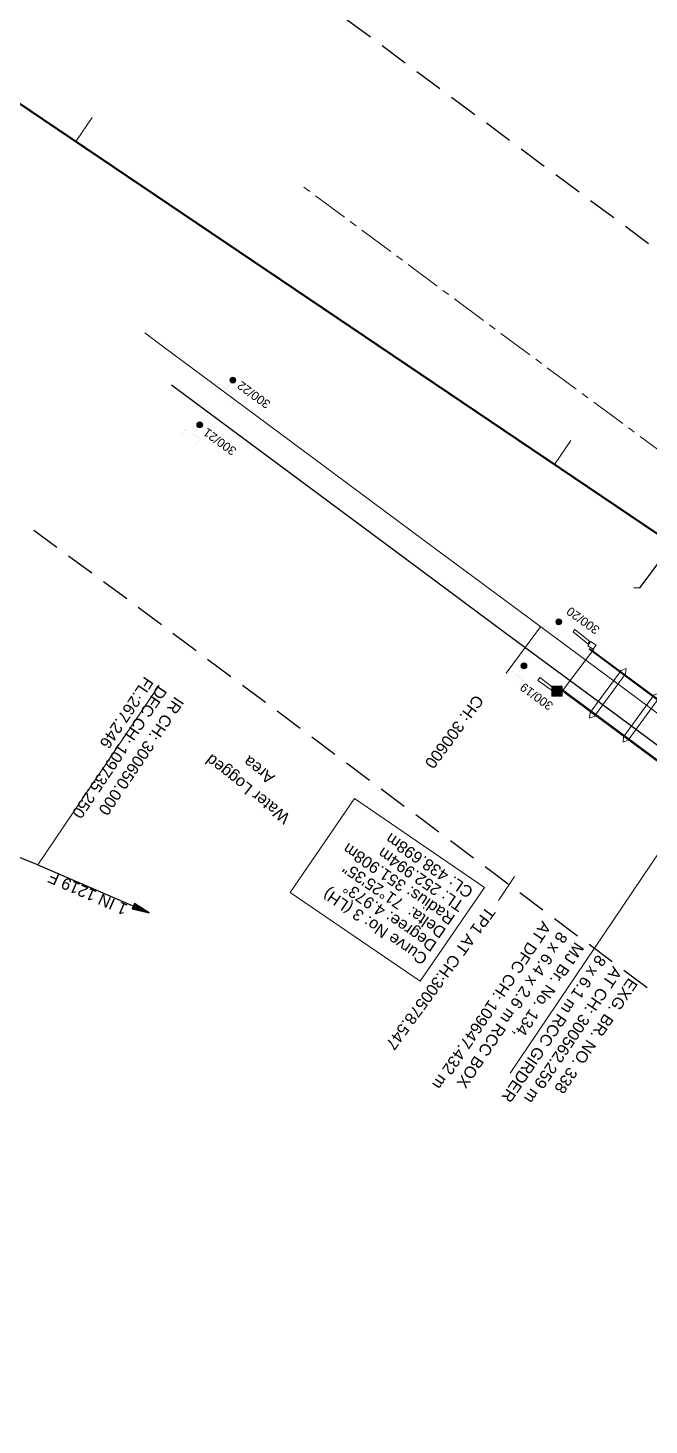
# Model space of a CAD drawing. Header units: metres. Extents: x 643874 to 646664, y 3378445 to 3380508.
# Drawn here: x 644231.5 to 644339.1, y 3380022.9 to 3380264.8 of the extents above; entities that cross this region are included whole.
import ezdxf
from ezdxf.enums import TextEntityAlignment as Align

# ---------------------------------------------------------------- set-up
doc = ezdxf.new("R2010")
doc.units = ezdxf.units.M
doc.header["$MEASUREMENT"] = 0
doc.linetypes.add('CENTER', pattern=[2, 1.25, -0.25, 0.25, -0.25])
doc.linetypes.add('DASHED2', pattern=[0.375, 0.25, -0.125])
for name, color, linetype, lineweight in [('Bench_Mark', 7, 'Continuous', 0), ('BRIDGE DETAILS PLAN', 7, 'Continuous', 0), ('C-ALIG-LABL-DG', 1, 'Continuous', 25), ('Culvert Parapet', 7, 'Continuous', 0), ('DFCC BOUNDARY', 6, 'CENTER', 0), ('Existing Chainage', 7, 'Continuous', 0), ('Existing IR Track', 143, 'Continuous', 0), ('Existing Railway Boundary', 36, 'CENTER', 0), ('OHE MAST', 7, 'Continuous', 0), ('Piers_Abutment', 7, 'Continuous', 0), ('Proposed Chainage', 10, 'Continuous', 0), ('PROPOSED DFCC TRACK', 1, 'Continuous', 0), ('PROPOSED GRADES IN PLAN', 10, 'Continuous', 0), ('Retaining Wall', 7, 'Continuous', 13), ('Text', 7, 'Continuous', 13)]:
    doc.layers.add(name, color=color, linetype=linetype, lineweight=lineweight)
doc.layers.add('NPL SIDING', color=6, linetype='Continuous')
doc.layers.add("SARAI BANJARA STN. SRJ's", color=10, linetype='Continuous')
doc.styles.add('ARIAL', font='arial.ttf')
doc.styles.get("Standard").update_dxf_attribs({"font": 'arial.ttf'})
doc.styles.add('Style-Arial', font='arial.ttf')

# ---------------------------------------------------------------- blocks, each defined once
blk = doc.blocks.new('BM')
blk.add_hatch(color=256).paths.add_polyline_path([(-0.88, -0.88), (-0.88, 0.88), (0.88, 0.88), (0.88, -0.88)])
for p, q in [((0.88, 0.88), (-0.88, 0.88)), ((-0.88, 0.88), (-0.88, -0.88)), ((0.88, -0.88), (0.88, 0.88)), ((-0.88, -0.88), (0.88, -0.88))]:
    blk.add_line(p, q)
blk = doc.blocks.new('OHE MAST')
h = blk.add_hatch(color=256)
edge = h.paths.add_edge_path()
edge.add_arc((0, 0), 0.514, 0, 360)
at = {"const_width": 0.01, "flags": 128}
for points in [[(1.5, 3.5), (1.5, 2), (-1.5, 2), (-1.5, 3.5)], [(0, 2), (0, 0)]]:
    blk.add_lwpolyline(points, dxfattribs=at)
blk.add_circle((0, 0), 0.514)
blk = doc.blocks.new('Direction')
h = blk.add_hatch(color=256)
h.dxf.hatch_style = 1
h.paths.add_polyline_path([(-5.537, 0), (-4.745, -0.129), (-4.745, 0.135)])
blk.add_lwpolyline([(-5.537, 0), (-4.745, -0.129), (-4.745, 0.135)], close=True)
blk.add_lwpolyline([(0, 0), (-5.537, 0)])

msp = doc.modelspace()

# ---------------------------------------------------------------- linework, layer by layer
at = {"layer": 'BRIDGE DETAILS PLAN', "lineweight": 15, "flags": 128}
msp.add_lwpolyline([(644315.0822, 3380083.7868), (644388.3016, 3380192.3784)], dxfattribs=at)
msp.add_lwpolyline([(644315.0822, 3380083.7868), (644388.3016, 3380192.3784)], dxfattribs=at)
at = {"layer": 'Culvert Parapet', "linetype": 'Continuous', "flags": 128}
for points in [[(644329.4132, 3380157.1943), (644329.945, 3380157.9215), (644328.9747, 3380158.554), (644328.4929, 3380157.8141), (644329.4132, 3380157.1943)], [(644328.8244, 3380157.3553), (644328.7417, 3380157.2398), (644340.3055, 3380148.6234), (644357.4507, 3380135.925), (644374.7989, 3380123.1108), (644374.9211, 3380123.2841), (644357.6035, 3380136.0591), (644340.3633, 3380148.7775), (644328.8244, 3380157.3553)], [(644322.5781, 3380149.8396), (644323.1324, 3380150.5586), (644323.9946, 3380149.8861), (644323.504, 3380149.1179), (644322.5781, 3380149.8396)], [(644323.7979, 3380150.4701), (644323.6528, 3380150.2728), (644340.9862, 3380137.5072), (644358.2241, 3380124.6357), (644369.7063, 3380116.184), (644369.8303, 3380116.3097), (644358.355, 3380124.7588), (644341.1146, 3380137.6421), (644323.7979, 3380150.4701)]]:
    msp.add_lwpolyline(points, close=True, dxfattribs=at)
at = {"layer": 'DFCC BOUNDARY', "lineweight": 20, "ltscale": 5, "flags": 128}
msp.add_lwpolyline([(644430.9702, 3380124.8392), (644426.5236, 3380128.1504), (644405.5151, 3380143.7442), (644384.382, 3380159.4245), (644368.5627, 3380171.1167), (644352.7521, 3380182.8025), (644336.1091, 3380195.1192), (644319.4306, 3380207.4622), (644303.9805, 3380218.9354), (644288.5213, 3380230.4152), (644278.4379, 3380237.8855)], dxfattribs=at)
at = {"layer": 'Existing Chainage', "color": 7, "linetype": 'Continuous', "lineweight": 13, "flags": 128}
msp.add_lwpolyline([(644314.3796, 3380153.0796), (644320.3331, 3380161.1143)], dxfattribs=at)
at = {"layer": 'Existing IR Track', "color": 0, "lineweight": 20, "flags": 128}
msp.add_lwpolyline([(644508.8176, 3380021.1786), (644493.7169, 3380032.4019), (644477.4565, 3380044.4923), (644461.0875, 3380056.6633), (644446.3956, 3380067.6012), (644431.4364, 3380078.738), (644419.3613, 3380087.735), (644407.3464, 3380096.6861), (644386.1324, 3380112.383), (644365.2162, 3380127.8538), (644349.2309, 3380139.7001), (644333.3157, 3380151.4944), (644316.7815, 3380163.7459), (644300.1902, 3380176.0397), (644284.6082, 3380187.5995), (644269.1834, 3380199.0426), (644254.8695, 3380209.668), (644251.7696, 3380211.9691)], dxfattribs=at)
at = {"layer": 'Existing IR Track', "color": 7, "lineweight": 25, "flags": 128}
msp.add_lwpolyline([(644506.1779, 3380017.6262), (644490.9801, 3380028.9099), (644474.7866, 3380040.8979), (644458.5882, 3380052.8895), (644443.7002, 3380063.9781), (644428.8099, 3380075.0685), (644416.6665, 3380084.1115), (644404.448, 3380093.2103), (644383.4626, 3380108.7869), (644362.3624, 3380124.4428), (644346.5706, 3380136.1147), (644330.76, 3380147.8004), (644314.0989, 3380160.1305), (644297.3961, 3380172.4916), (644281.9216, 3380183.9828), (644266.479, 3380195.4503), (644256.4123, 3380202.9083)], dxfattribs=at)
at = {"layer": 'Existing Railway Boundary', "color": 32, "linetype": 'DASHED2', "lineweight": 25, "ltscale": 20, "flags": 128}
for points in [[(644447.3185, 3380146.793), (644438.8282, 3380153.1361), (644398.771, 3380183.0605), (644358.6681, 3380212.8501), (644198.015, 3380332.0525), (644157.8811, 3380361.8733), (644117.7416, 3380391.7282), (644077.6627, 3380421.6234), (644038.4538, 3380451.287), (644001.034, 3380484.6868), (644003.2264, 3380487.6601)], [(644232.5396, 3380177.8416), (644249.4258, 3380165.3983), (644621.007, 3379887.6965), (644676.9944, 3379845.4482), (644702.8645, 3379825.9912), (644738.6024, 3379799.4801), (644742.2817, 3379796.7418), (644771.2557, 3379773.8192), (644804.6479, 3379750.2058), (644834.554, 3379728.6172), (644848.5372, 3379718.5093), (644863.2911, 3379707.9396), (644878.1999, 3379697.2589), (644893.8111, 3379686.127), (644909.381, 3379675.0245), (644918.4816, 3379668.5863), (644935.1691, 3379656.7791), (644907.7997, 3379620.3367), (644936.8456, 3379598.666), (644961.4527, 3379618.4234), (645145.9779, 3379481.4776), (645154.4712, 3379493.1591), (645276.7247, 3379402.534), (645271.4125, 3379395.0606), (645469.1907, 3379254.0062), (645478.6859, 3379267.1096), (645498.5589, 3379252.3702), (645510.5872, 3379243.9988), (645510.5872, 3379243.9988), (645531.3517, 3379228.922), (645544.8911, 3379218.91), (645549.0311, 3379215.8257)]]:
    msp.add_lwpolyline(points, dxfattribs=at)
at = {"layer": 'NPL SIDING', "lineweight": 0}
msp.add_lwpolyline([(644310.6015, 3380115.9578), (644299.4456, 3380099.7199), (644276.9689, 3380115.1014), (644288.1248, 3380131.3393)], close=True, dxfattribs=at)
msp.add_lwpolyline([(644315.8051, 3380117.8517), (644313.0409, 3380113.6852)], dxfattribs=at)
at = {"layer": 'Piers_Abutment', "linetype": 'Continuous', "lineweight": 15, "flags": 128}
msp.add_lwpolyline([(644324.0418, 3380149.9617), (644329.5386, 3380157.1967)], dxfattribs=at)
for points in [[(644328.906, 3380146.2678), (644328.7921, 3380145.2929), (644329.6853, 3380145.6421), (644335.0499, 3380152.9624), (644335.1269, 3380153.8962), (644334.3084, 3380153.5535), (644328.906, 3380146.2678)], [(644339.9994, 3380149.3357), (644340.9763, 3380149.6099), (644340.8203, 3380148.7139), (644335.4832, 3380141.4505), (644334.6438, 3380141.1347), (644334.7036, 3380142.024), (644339.9994, 3380149.3357)]]:
    msp.add_lwpolyline(points, close=True, dxfattribs=at)
at = {"layer": 'Proposed Chainage', "linetype": 'Continuous', "lineweight": 0, "flags": 128}
for points in [[(644242.6433, 3380249.2549), (644239.848, 3380245.1092)], [(644325.5565, 3380193.3495), (644322.7612, 3380189.2039)], [(644325.5565, 3380193.3495), (644322.7612, 3380189.2039)]]:
    msp.add_lwpolyline(points, dxfattribs=at)
at = {"layer": 'PROPOSED DFCC TRACK', "linetype": 'Continuous', "lineweight": 25, "flags": 128}
msp.add_lwpolyline([(644336.4924, 3380167.8378), (644337.5435, 3380167.892), (644348.625, 3380182.6931), (644348.1399, 3380183.6271)], dxfattribs=at)
at = {"layer": 'PROPOSED GRADES IN PLAN', "color": 1, "linetype": 'Continuous', "lineweight": 20}
msp.add_line((644254.2409, 3380150.9641), (644233.2764, 3380119.8717), dxfattribs=at)
at = {"layer": 'Retaining Wall', "linetype": 'Continuous', "flags": 128}
for points in [[(644328.5206, 3380158.1608), (644328.8321, 3380158.552), (644326.2522, 3380160.6077), (644325.9406, 3380160.2164), (644328.5206, 3380158.1608)], [(644322.8757, 3380150.2924), (644322.545, 3380149.9055), (644319.8644, 3380151.8167), (644320.1682, 3380152.3111), (644322.8757, 3380150.2924)]]:
    msp.add_lwpolyline(points, close=True, dxfattribs=at)
at = {"layer": "SARAI BANJARA STN. SRJ's", "color": 1, "lineweight": 50, "flags": 128}
msp.add_lwpolyline([(644418.0003, 3380124.9876), (644178.568, 3380286.4281), (644174.4224, 3380289.2235), (644170.2773, 3380292.0196), (644166.1333, 3380294.8172), (644161.9907, 3380297.6171), (644157.8501, 3380300.4198), (644153.7121, 3380303.2263), (644149.577, 3380306.0372), (644145.4454, 3380308.8533, -0.00832193), (644050.3326, 3380376.1257), (644046.3011, 3380379.0832), (644042.2733, 3380382.0458), (644038.2487, 3380385.0127), (644034.2267, 3380387.9832), (644030.2069, 3380390.9565), (644026.1887, 3380393.932), (644022.1715, 3380396.909), (644018.1548, 3380399.8867), (643874.0856, 3380506.6963)], format="xyb", dxfattribs=at)

# ---------------------------------------------------------------- block references
at = {"layer": 'Bench_Mark', "linetype": 'Continuous'}
msp.add_blockref('BM', (644323.159, 3380149.959), dxfattribs=at)
at = {"layer": 'C-ALIG-LABL-DG', "color": 1, "linetype": 'Continuous', "lineweight": 25, "xscale": 3.789791541545083, "yscale": 3.789791541545083, "zscale": 3.789791541545083}
for rotation in [338.4263657869677, 156.6916495273685]:
    msp.add_blockref('Direction', (644233.2772, 3380119.8729), dxfattribs=dict(at, rotation=rotation))
at = {"layer": 'OHE MAST', "lineweight": 13, "rotation": 143.3908318566117}
for p in [(644267.034, 3380203.808), (644261.289, 3380196.064), (644323.475, 3380161.958), (644317.446, 3380154.335)]:
    msp.add_blockref('OHE MAST', p, dxfattribs=at)

# ---------------------------------------------------------------- texts
at = {"layer": 'BRIDGE DETAILS PLAN', "color": 10, "style": 'ARIAL'}
for s, p in [('AT DFC CH: 109647.432 m', (644320.6212, 3380110.2935)), ('8 x 6.4 x 2.6 m RCC BOX', (644323.4712, 3380108.472)), ('MJ Br. No. 134, ', (644326.3211, 3380106.6505))]:
    msp.add_text(s, height=2, rotation=236, dxfattribs=at).set_placement(p)
at = {"layer": 'BRIDGE DETAILS PLAN', "style": 'ARIAL'}
for s, p in [('8 x 6.1 m RCC GIRDER', (644330.1727, 3380104.4534)), ('AT CH: 300562.259 m', (644332.8916, 3380102.4527)), ('EXG. BR. NO. 338 ', (644335.6105, 3380100.4521))]:
    msp.add_text(s, height=2, rotation=236, dxfattribs=at).set_placement(p)
at = {"layer": 'Existing Chainage', "color": 7, "lineweight": 0, "insert": (644309.8201, 3380148.9032), "char_height": 2, "attachment_point": 4, "rotation": 233.462408, "line_spacing_factor": 0.6, "style": 'Style-Arial'}
msp.add_mtext('CH: 300600', dxfattribs=at)
at = {"layer": 'NPL SIDING', "insert": (644308.864, 3380115.6318), "char_height": 2, "attachment_point": 7, "rotation": 145.628033, "line_spacing_factor": 0.84, "style": 'Style-Arial'}
msp.add_mtext('Curve No: 3 (LH)\\PDegree: 4.973%%D\\PDelta:  71%%D25\'35"\\PRadius: 351.908m\\PTL: 252.994m\\PCL: 438.698m', dxfattribs=at)
at = {"layer": 'NPL SIDING', "lineweight": 0, "insert": (644311.8068, 3380112.2546), "char_height": 2, "attachment_point": 4, "rotation": 233.737629, "line_spacing_factor": 0.6, "style": 'Style-Arial'}
msp.add_mtext('TP1 AT CH:300578.547', dxfattribs=at)
at = {"layer": 'OHE MAST', "style": 'ARIAL'}
for s, p in [('300/22', (644268.5045, 3380203.7467)), ('300/21', (644262.6084, 3380195.627)), ('300/20', (644325.5238, 3380164.6527)), ('300/19', (644317.4756, 3380151.4963))]:
    msp.add_text(s, height=1.5, rotation=144, dxfattribs=at).set_placement(p, align=Align.RIGHT)
at = {"layer": 'PROPOSED GRADES IN PLAN', "color": 1, "lineweight": 0, "insert": (644253.7423, 3380151.3003), "char_height": 2, "attachment_point": 4, "rotation": 236.009651, "line_spacing_factor": 0.84, "style": 'Style-Arial'}
msp.add_mtext('{\\C256;DFC CH: 109735.250\\PFL:267.246}', dxfattribs=at)
at = {"layer": 'PROPOSED GRADES IN PLAN', "color": 7, "lineweight": 0, "insert": (644257.8407, 3380148.6232), "char_height": 2, "attachment_point": 4, "rotation": 236.0097, "line_spacing_factor": 0.84, "style": 'Style-Arial'}
msp.add_mtext('IR CH: 300650.000', dxfattribs=at)
at = {"layer": 'PROPOSED GRADES IN PLAN', "color": 1, "lineweight": 13, "insert": (644235.6183, 3380118.8065), "char_height": 2, "attachment_point": 9, "rotation": 156.312564, "line_spacing_factor": 0.72, "style": 'Style-Arial'}
msp.add_mtext('1 IN 1219 F', dxfattribs=at)
at = {"layer": 'Text'}
for s, p in [('Water Logged', (644277.1035, 3380128.3668)), ('Area', (644274.4606, 3380135.2549))]:
    msp.add_text(s, height=2, rotation=141.906107, dxfattribs=at).set_placement(p)

doc.saveas('drawing.dxf')
